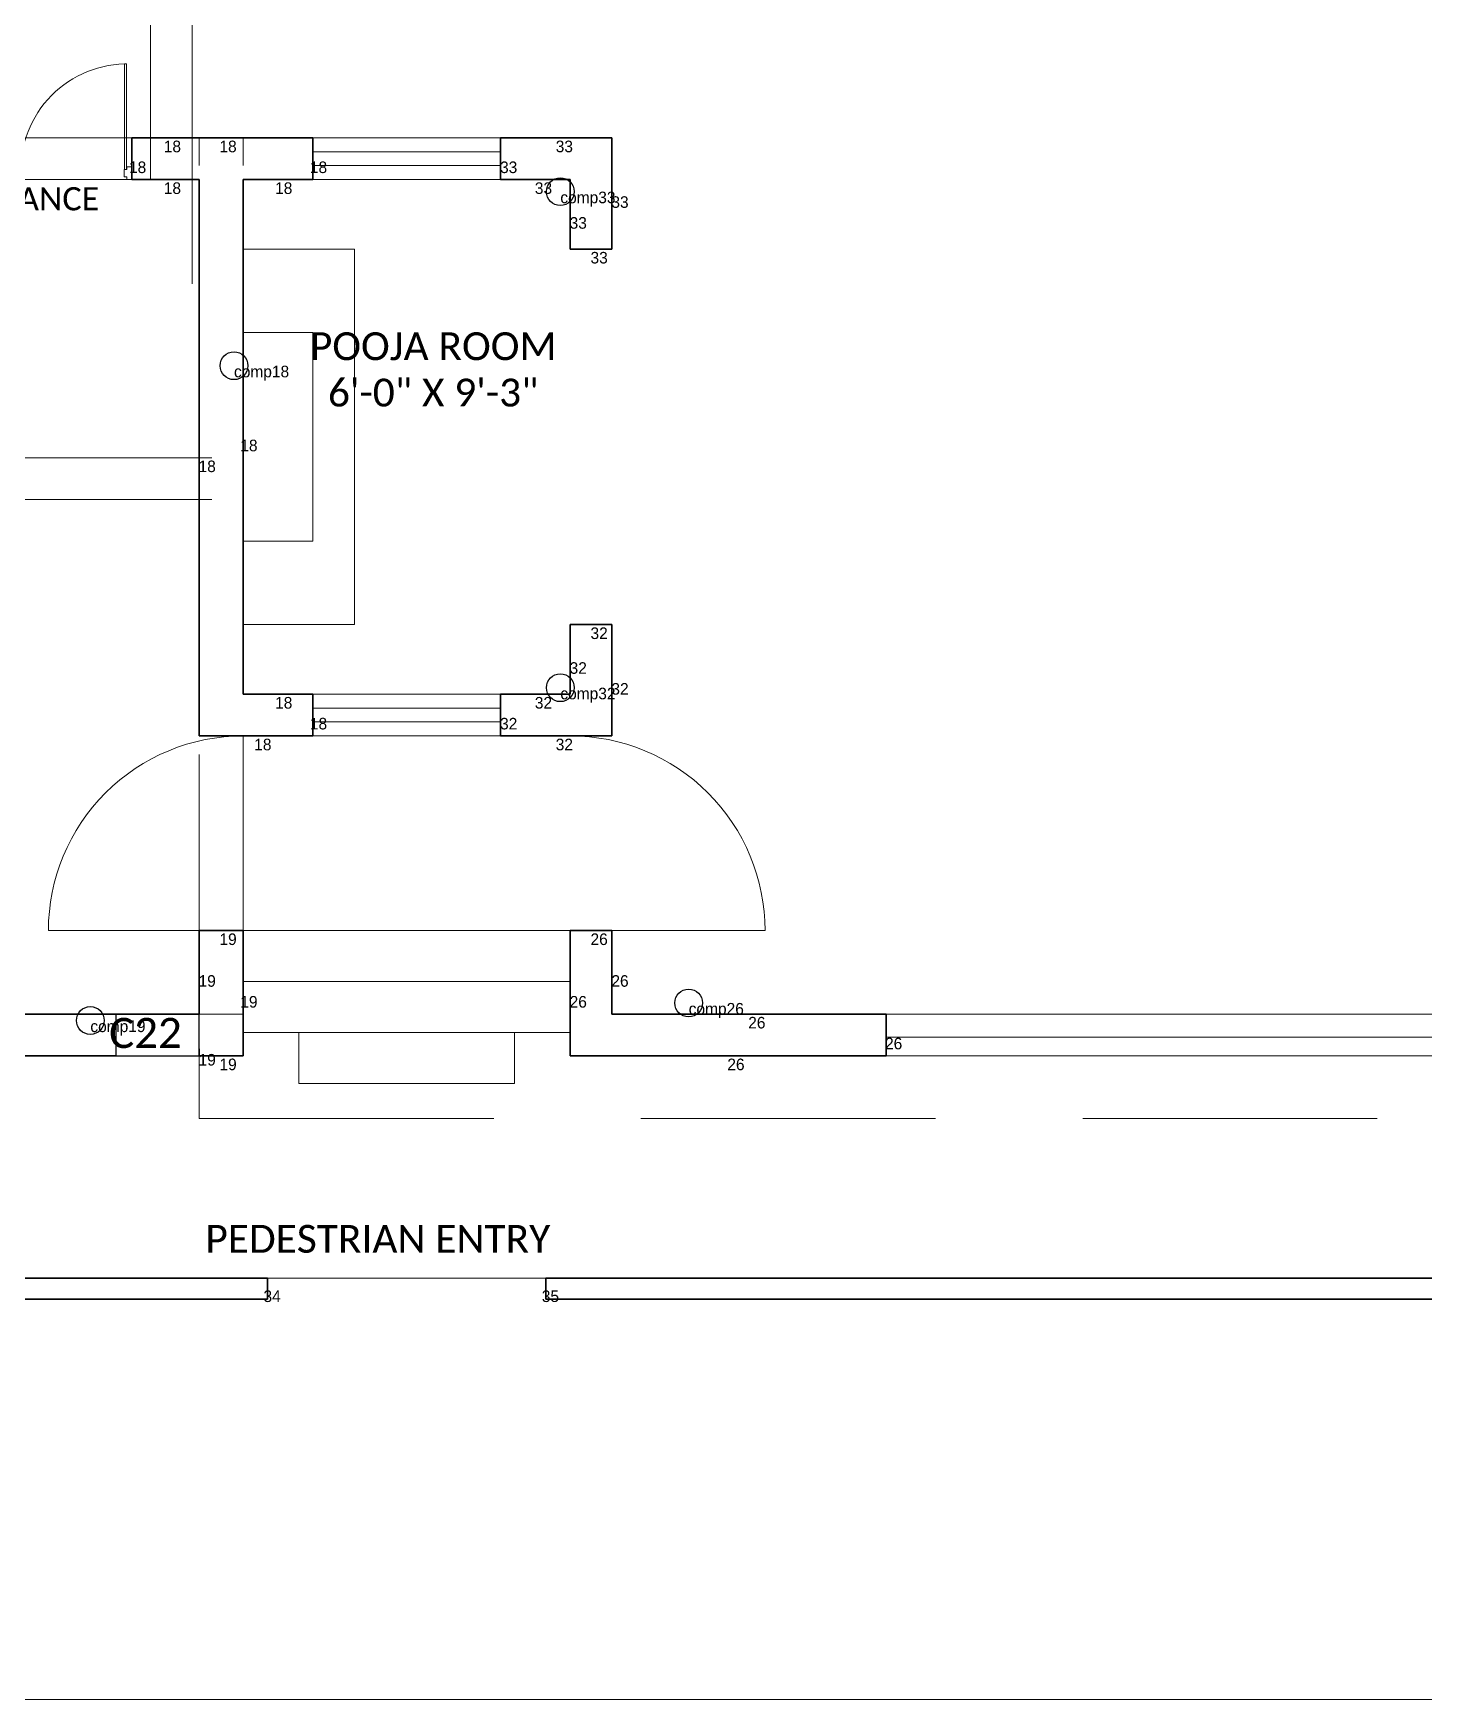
# Model space of a CAD drawing. Header units: inches. Extents: x -315739 to 316877, y 0 to 6478.
# Drawn here: x 315862.4 to 316162.1, y 5818.7 to 6178.1 of the extents above; entities that cross this region are included whole.
import ezdxf

# ---------------------------------------------------------------- set-up
doc = ezdxf.new("R2010")
doc.units = ezdxf.units.IN
doc.header["$LTSCALE"] = 5
doc.header["$MEASUREMENT"] = 0
doc.linetypes.add('DASHED', pattern=[19.05, 12.7, -6.35])
doc.layers.get('0').update_dxf_attribs({"lineweight": 0})
for name, color, linetype, lineweight in [('AUTO', 252, 'Continuous', 5), ('BEAM', 1, 'DASHED', 9), ('COLUMN912', 7, 'Continuous', 30), ('DOOR', 7, 'Continuous', 9), ('PP-OUTER', 1, 'Continuous', 20), ('PROJECTION', 7, 'DASHED', 20), ('TC', 7, 'Continuous', 5), ('TEXT', 7, 'Continuous', 15), ('WALL', 7, 'Continuous', 35), ('WINDOW', 1, 'Continuous', 20)]:
    doc.layers.add(name, color=color, linetype=linetype, lineweight=lineweight)
doc.layers.add('COLUMN H', color=253, linetype='Continuous', lineweight=5, true_color=0xb0b0b0)
doc.layers.add('comp_debug_text', color=7, linetype='Continuous')
doc.styles.add('calibri', font='calibri')

# ---------------------------------------------------------------- blocks, each defined once
blk = doc.blocks.new('GERAFW')
at = {"layer": 'DOOR', "color": 21, "lineweight": 9}
for p, q in [((2.68, 22.36), (-19.86, 22.36)), ((-19.86, 21.95), (-19.86, 22.36)), ((2.68, 21.95), (-19.86, 21.95)), ((4.82, -0.46), (4.82, 22.44)), ((4.82, -0.46), (4.82, -23.35)), ((2.68, -22.86), (-19.86, -22.86)), ((-19.86, -22.86), (-19.86, -23.27)), ((2.68, -23.27), (-19.86, -23.27))]:
    blk.add_line(p, q, dxfattribs=at)
at = {"layer": 'DOOR', "color": 5}
for p, q in [((2.13, 22.44), (2.13, 23.54)), ((2.13, 23.54), (4.82, 23.54)), ((2.68, 22.44), (2.13, 22.44)), ((2.68, 21.89), (2.68, 22.44)), ((4.27, 21.89), (2.68, 21.89)), ((4.82, 22.44), (4.27, 22.44)), ((4.27, 22.44), (4.27, 21.89)), ((4.82, 23.54), (4.82, 22.44)), ((2.68, -23.35), (2.13, -23.35)), ((2.13, -23.35), (2.13, -24.46)), ((2.13, -24.46), (4.82, -24.46)), ((4.27, -22.8), (2.68, -22.8)), ((2.68, -22.8), (2.68, -23.35)), ((4.27, -23.35), (4.27, -22.8)), ((4.82, -23.35), (4.27, -23.35)), ((4.82, -24.46), (4.82, -23.35))]:
    blk.add_line(p, q, dxfattribs=at)
at = {"layer": 'DOOR', "color": 21, "lineweight": 9}
for centre, start, end in [((2.87, 22.56), 181.538, 274.9167), ((2.87, -23.47), 85.0833, 178.462)]:
    blk.add_arc(centre, 22.74, start, end, dxfattribs=at)

msp = doc.modelspace()

# ---------------------------------------------------------------- hatches: boundary and pattern name
at = {"layer": 'COLUMN H'}
h = msp.add_hatch(dxfattribs=at)
h.set_pattern_fill('AR-CONC', color=256, scale=0.25, style=0)
h.set_pattern_definition([])
h.paths.add_polyline_path([(315880.13, 5966.61), (315880.13, 5957.61), (315898.13, 5957.61), (315898.13, 5966.61)], flags=0)

# ---------------------------------------------------------------- linework, layer by layer
for p, q in [((315931.63, 6131.61), (315907.63, 6131.61)), ((315931.63, 6050.61), (315931.63, 6131.61)), ((315922.63, 6113.61), (315907.63, 6113.61)), ((315922.63, 6068.61), (315922.63, 6113.61)), ((315922.63, 6068.61), (315907.63, 6068.61)), ((315931.63, 6050.61), (315907.63, 6050.61)), ((315907.63, 5984.61), (315978.13, 5984.61)), ((315907.63, 5973.61), (315978.13, 5973.61)), ((315907.63, 5962.61), (315978.13, 5962.61)), ((315919.63, 5951.61), (315919.63, 5962.61)), ((315966.13, 5951.61), (315966.13, 5962.61)), ((315919.63, 5951.61), (315966.13, 5951.61)), ((315912.88, 5909.61), (315972.88, 5909.61))]:
    msp.add_line(p, q)
msp.add_lwpolyline([(315907.63, 5984.61), (315907.63, 6026.61, 0.414214), (315865.63, 5984.61)], format="xyb", close=True)
msp.add_lwpolyline([(315978.13, 6026.61, -0.414214), (316020.13, 5984.61), (315978.13, 5984.61)], format="xyb")
at = {"layer": 'AUTO', "linetype": 'DASHED'}
msp.add_line((315820.13, 6077.61), (315898.13, 6077.61), dxfattribs=at)
at = {"layer": 'BEAM'}
for p, q in [((315887.63, 6146.61), (315887.63, 6415.11)), ((315887.63, 6146.61), (315887.63, 6415.11)), ((315896.63, 6124.11), (315896.63, 6415.11)), ((315896.63, 6146.61), (315896.63, 6415.11)), ((315451.13, 6155.61), (315907.63, 6155.61)), ((315898.13, 5959.11), (315898.13, 6155.61)), ((315898.13, 5959.11), (315898.13, 6155.61)), ((315907.63, 5959.11), (315907.63, 6155.61)), ((315907.63, 5959.11), (315907.63, 6155.61)), ((315451.13, 6146.61), (315907.63, 6146.61)), ((315742.13, 6086.61), (315907.63, 6086.61)), ((315742.13, 6077.61), (315907.63, 6077.61)), ((315014.63, 5966.61), (315907.63, 5966.61)), ((315014.63, 5957.61), (315907.63, 5957.61))]:
    msp.add_line(p, q, dxfattribs=at)
at = {"layer": 'COLUMN912', "color": 7}
msp.add_lwpolyline([(315880.13, 5966.61), (315880.13, 5957.61), (315898.13, 5957.61), (315898.13, 5966.61)], close=True, dxfattribs=at)
at = {"layer": 'debug', "color": 5}
for centre in [(315976, 6144), (315905.64, 6106.45), (315976, 6037), (316003.67, 5969), (315874.67, 5965.22)]:
    msp.add_circle(centre, 3, dxfattribs=at)
at = {"layer": 'PP-OUTER', "ltscale": 10}
msp.add_lwpolyline([(314746.3, 6478.25), (316876.8, 6478.25), (316876.8, 5818.73), (314746.3, 5818.73)], close=True, dxfattribs=at)
at = {"layer": 'PROJECTION'}
msp.add_line((316342.13, 5905.11), (316088.38, 5905.11), dxfattribs=at)
msp.add_lwpolyline([(315898.13, 5957.61), (315898.13, 5944.11), (316342.13, 5944.11)], dxfattribs=at)
at = {"layer": 'WALL'}
for p, q in [((315883.63, 6146.61), (315883.63, 6155.61)), ((315898.13, 6155.61), (315883.63, 6155.61)), ((315883.63, 6146.61), (315883.63, 6155.61)), ((315922.63, 6155.61), (315883.63, 6155.61)), ((315922.63, 6146.61), (315922.63, 6155.61)), ((315963.13, 6155.61), (315987.13, 6155.61)), ((315963.13, 6146.61), (315963.13, 6155.61)), ((315987.13, 6131.61), (315987.13, 6155.61)), ((315898.13, 6146.61), (315883.63, 6146.61)), ((315898.13, 6146.61), (315883.63, 6146.61)), ((315898.13, 6026.61), (315898.13, 6146.62)), ((315907.63, 6035.61), (315907.63, 6146.61)), ((315922.63, 6146.61), (315907.63, 6146.61)), ((315963.13, 6146.61), (315978.13, 6146.61)), ((315978.13, 6131.61), (315978.13, 6146.61)), ((315978.13, 6131.61), (315987.13, 6131.61)), ((315978.13, 6035.61), (315978.13, 6050.61)), ((315978.13, 6050.61), (315987.13, 6050.61)), ((315987.13, 6026.61), (315987.13, 6050.61)), ((315922.63, 6035.61), (315907.63, 6035.61)), ((315922.63, 6026.61), (315922.63, 6035.61)), ((315963.13, 6026.61), (315963.13, 6035.61)), ((315963.13, 6035.61), (315978.13, 6035.61)), ((315922.63, 6026.61), (315898.13, 6026.61)), ((315963.13, 6026.61), (315987.13, 6026.61)), ((315907.63, 5984.61), (315898.13, 5984.61)), ((315898.13, 5966.61), (315898.13, 5984.61)), ((315907.63, 5957.61), (315907.63, 5984.61)), ((315978.13, 5957.61), (315978.13, 5984.61)), ((315978.13, 5984.61), (315987.13, 5984.61)), ((315987.13, 5966.61), (315987.13, 5984.61)), ((315898.13, 5966.61), (315793.13, 5966.61)), ((316046.25, 5966.61), (315987.13, 5966.61)), ((316046.25, 5957.61), (316046.25, 5966.61)), ((315880.13, 5957.61), (315793.13, 5957.61)), ((315898.13, 5957.61), (315898.13, 5959.11)), ((315907.63, 5957.61), (315898.13, 5957.61)), ((316046.25, 5957.61), (315978.13, 5957.61)), ((315279.38, 5909.61), (315912.88, 5909.61)), ((315912.88, 5905.11), (315912.88, 5909.61)), ((315972.88, 5905.11), (315972.88, 5909.61)), ((315972.88, 5909.61), (316562.63, 5909.61)), ((315279.38, 5905.11), (315912.88, 5905.11)), ((315972.88, 5905.11), (316562.63, 5905.11))]:
    msp.add_line(p, q, dxfattribs=at)
at = {"layer": 'WINDOW', "linetype": 'Continuous'}
for p, q in [((315922.63, 6155.61), (315963.13, 6155.61)), ((315922.63, 6152.61), (315963.13, 6152.61)), ((315922.63, 6149.61), (315963.13, 6149.61)), ((315922.63, 6146.61), (315963.13, 6146.61)), ((315922.63, 6035.61), (315963.13, 6035.61)), ((315922.63, 6032.61), (315963.13, 6032.61)), ((315922.63, 6029.61), (315963.13, 6029.61)), ((315922.63, 6026.61), (315963.13, 6026.61)), ((316269.67, 5966.61), (316046.25, 5966.61)), ((316269.67, 5957.61), (316046.25, 5957.61))]:
    msp.add_line(p, q, dxfattribs=at)
msp.add_lwpolyline([(316269.67, 5961.61), (316046.25, 5961.61)], dxfattribs=at)

# ---------------------------------------------------------------- block references
at = {"layer": 'DOOR', "color": 7, "xscale": -1.010416666663028, "yscale": 1.010416666663028, "rotation": 89.99999999999996}
msp.add_blockref('GERAFW', (315858.92, 6151.48), dxfattribs=at)

# ---------------------------------------------------------------- texts
at = {"layer": 'comp_debug_text', "char_height": 2.5, "attachment_point": 1}
for s, insert in [('18', (315890.5, 6155)), ('18', (315902.5, 6155)), ('33', (315975, 6155)), ('18', (315883, 6150.5)), ('18', (315922, 6150.5)), ('33', (315963, 6150.5)), ('18', (315890.5, 6146)), ('18', (315914.5, 6146)), ('33', (315970.5, 6146)), ('33', (315987, 6143)), ('33', (315978, 6138.5)), ('33', (315982.5, 6131)), ('18', (315907, 6090.5)), ('18', (315898, 6086)), ('32', (315982.5, 6050)), ('32', (315978, 6042.5)), ('18', (315914.5, 6035)), ('32', (315970.5, 6035)), ('32', (315987, 6038)), ('18', (315922, 6030.5)), ('32', (315963, 6030.5)), ('18', (315910, 6026)), ('32', (315975, 6026)), ('19', (315902.5, 5984)), ('26', (315982.5, 5984)), ('19', (315898, 5975)), ('26', (315987, 5975)), ('19', (315907, 5970.5)), ('26', (315978, 5970.5)), ('26', (316016.5, 5966)), ('26', (316046, 5961.5)), ('19', (315898, 5958)), ('19', (315902.5, 5957)), ('26', (316012, 5957)), ('34', (315912, 5907)), ('35', (315972, 5907))]:
    msp.add_mtext(s, dxfattribs=dict(at, insert=insert))
at = {"layer": 'debug', "char_height": 2.5, "attachment_point": 1}
for s, insert in [('comp33', (315976, 6144)), ('comp18', (315905.64, 6106.45)), ('comp32', (315976, 6037)), ('comp26', (316003.67, 5969)), ('comp19', (315874.67, 5965.22))]:
    msp.add_mtext(s, dxfattribs=dict(at, insert=insert))
at = {"layer": 'TC', "insert": (315878.72, 5965.78), "char_height": 6.5, "width": 13, "attachment_point": 1, "style": 'calibri'}
msp.add_mtext(' C22', dxfattribs=at)
at = {"layer": 'TEXT', "insert": (315842.23, 6144.96), "char_height": 5, "width": 32.7778, "attachment_point": 1, "style": 'calibri'}
msp.add_mtext('ENTRANCE', dxfattribs=at)
at = {"layer": 'TEXT', "color": 0, "lineweight": 5, "char_height": 6, "attachment_point": 1, "style": 'calibri'}
for s, insert, width in [('\\pxqc;POOJA ROOM\\P6\'-0" X 9\'-3"', (315910.84, 6113.66), 75.5), ('PEDESTRIAN ENTRY', (315899.47, 5921.12), 78.5)]:
    msp.add_mtext(s, dxfattribs=dict(at, insert=insert, width=width))

doc.saveas('drawing.dxf')
